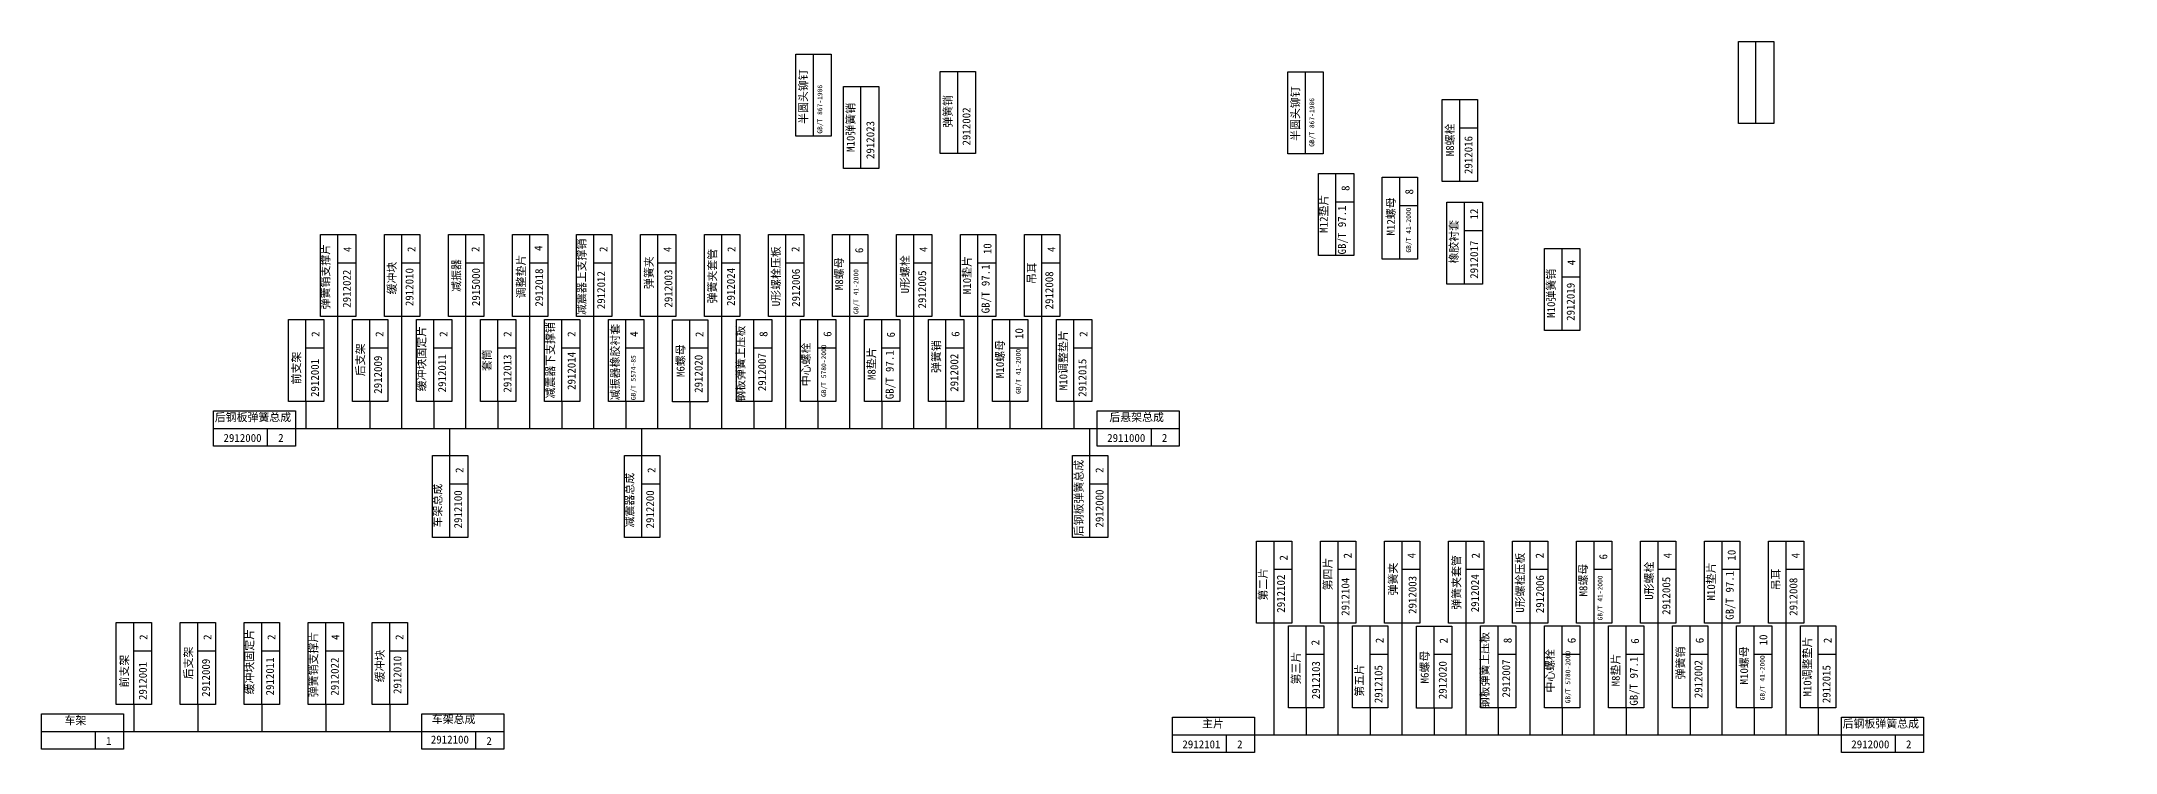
# Model space of a CAD drawing. Header units: millimetres. Extents: x -554 to 4047, y 1014 to 3284.
# Drawn here: x -554 to 94, y 1198 to 1421 of the extents above; entities that cross this region are included whole.
import ezdxf

# ---------------------------------------------------------------- set-up
doc = ezdxf.new("R2010")
doc.units = ezdxf.units.MM
for name, color, linetype in [('尺寸标注', 3, 'CONTINUOUS'), ('文字', 3, 'CONTINUOUS'), ('细实线', 3, 'CONTINUOUS')]:
    doc.layers.add(name, color=color, linetype=linetype)
doc.styles.get("Standard").update_dxf_attribs({"font": '', "height": 3.5})
doc.styles.get('Standard').set_extended_font_data('SimSun')

msp = doc.modelspace()

# ---------------------------------------------------------------- linework, layer by layer
at = {"layer": '细实线', "ltscale": 0.5}
for p, q in [((-18.01, 1394.92), (-18.01, 1420.5)), ((-312.5, 1390.93), (-312.5, 1416.5)), ((-267.39, 1385.51), (-267.39, 1411.08)), ((-158.79, 1385.44), (-158.79, 1411.01)), ((-297.69, 1380.85), (-297.69, 1406.42)), ((-110.53, 1376.73), (-110.53, 1402.31)), ((-110.51, 1393.49), (-104.99, 1393.49)), ((-149.25, 1353.63), (-149.25, 1379.2)), ((-129.32, 1352.52), (-129.32, 1378.09)), ((-149.23, 1370.38), (-143.71, 1370.38)), ((-129.3, 1369.27), (-123.78, 1369.27)), ((-109.05, 1344.7), (-109.05, 1370.27)), ((-109.03, 1361.45), (-103.51, 1361.45)), ((-78.54, 1330.16), (-78.54, 1355.73)), ((-78.52, 1346.91), (-73, 1346.91))]:
    msp.add_line(p, q, dxfattribs=at)
at = {"layer": '细实线', "color": 0, "ltscale": 0.5}
for p, q in [((-461.12, 1334.53), (-461.12, 1360.1)), ((-441.12, 1334.53), (-441.12, 1360.1)), ((-421.12, 1334.53), (-421.12, 1360.1)), ((-401.12, 1334.53), (-401.12, 1360.1)), ((-381.12, 1334.53), (-381.12, 1360.1)), ((-361.12, 1334.53), (-361.12, 1360.1)), ((-341.12, 1334.53), (-341.12, 1360.1)), ((-321.12, 1334.53), (-321.12, 1360.1)), ((-301.12, 1334.53), (-301.12, 1360.1)), ((-281.12, 1334.53), (-281.12, 1360.1)), ((-261.12, 1334.53), (-261.12, 1360.1)), ((-241.12, 1334.53), (-241.12, 1360.1)), ((-461.1, 1351.28), (-455.58, 1351.28)), ((-441.1, 1351.28), (-435.58, 1351.28)), ((-421.1, 1351.28), (-415.58, 1351.28)), ((-401.1, 1351.28), (-395.58, 1351.28)), ((-381.1, 1351.28), (-375.58, 1351.28)), ((-361.1, 1351.28), (-355.58, 1351.28)), ((-341.1, 1351.28), (-335.58, 1351.28)), ((-321.1, 1351.28), (-315.58, 1351.28)), ((-301.1, 1351.28), (-295.58, 1351.28)), ((-281.1, 1351.28), (-275.58, 1351.28)), ((-261.1, 1351.28), (-255.58, 1351.28)), ((-241.1, 1351.28), (-235.58, 1351.28)), ((-471.12, 1308.01), (-471.12, 1333.59)), ((-461.12, 1299.53), (-461.12, 1334.53)), ((-451.12, 1308.01), (-451.12, 1333.59)), ((-441.12, 1299.53), (-441.12, 1334.53)), ((-431.12, 1308.01), (-431.12, 1333.59)), ((-421.12, 1299.53), (-421.12, 1334.53)), ((-411.12, 1308.01), (-411.12, 1333.59)), ((-401.12, 1299.53), (-401.12, 1334.53)), ((-391.12, 1308.01), (-391.12, 1333.59)), ((-381.12, 1299.53), (-381.12, 1334.53)), ((-371.12, 1308.01), (-371.12, 1333.59)), ((-361.12, 1299.53), (-361.12, 1334.53)), ((-351.12, 1307.95), (-351.12, 1333.52)), ((-341.12, 1299.53), (-341.12, 1334.53)), ((-331.12, 1308.01), (-331.12, 1333.59)), ((-321.12, 1299.53), (-321.12, 1334.53)), ((-311.12, 1308.01), (-311.12, 1333.59)), ((-301.12, 1299.53), (-301.12, 1334.53)), ((-291.12, 1308.01), (-291.12, 1333.59)), ((-281.12, 1299.53), (-281.12, 1334.53)), ((-271.12, 1308.01), (-271.12, 1333.59)), ((-261.12, 1299.53), (-261.12, 1334.53)), ((-251.12, 1308.01), (-251.12, 1333.59)), ((-241.12, 1299.53), (-241.12, 1334.53)), ((-231.12, 1308.01), (-231.12, 1333.59)), ((-471.1, 1324.77), (-465.58, 1324.77)), ((-451.1, 1324.77), (-445.58, 1324.77)), ((-431.1, 1324.77), (-425.58, 1324.77)), ((-411.1, 1324.77), (-405.58, 1324.77)), ((-391.1, 1324.77), (-385.58, 1324.77)), ((-371.1, 1324.77), (-365.58, 1324.77)), ((-351.1, 1324.7), (-345.58, 1324.7)), ((-331.1, 1324.77), (-325.58, 1324.77)), ((-311.1, 1324.77), (-305.58, 1324.77)), ((-291.1, 1324.77), (-285.58, 1324.77)), ((-271.1, 1324.77), (-265.58, 1324.77)), ((-251.1, 1324.77), (-245.58, 1324.77)), ((-231.1, 1324.77), (-225.58, 1324.77)), ((-471.12, 1308.01), (-471.12, 1299.53)), ((-451.12, 1308.01), (-451.12, 1299.53)), ((-431.12, 1308.01), (-431.12, 1299.53)), ((-411.12, 1308.01), (-411.12, 1299.53)), ((-391.12, 1308.01), (-391.12, 1299.53)), ((-371.12, 1308.01), (-371.12, 1299.53)), ((-351.12, 1308.01), (-351.12, 1299.53)), ((-331.12, 1308.01), (-331.12, 1299.53)), ((-311.12, 1308.01), (-311.12, 1299.53)), ((-291.12, 1308.01), (-291.12, 1299.53)), ((-271.12, 1308.01), (-271.12, 1299.53)), ((-251.12, 1308.01), (-251.12, 1299.53)), ((-231.12, 1308.01), (-231.12, 1299.53)), ((-499.97, 1299.53), (-474.39, 1299.53)), ((-483.21, 1299.51), (-483.21, 1293.99)), ((-474.39, 1299.53), (-223.81, 1299.53)), ((-426.12, 1291.05), (-426.12, 1299.53)), ((-366.12, 1291.05), (-366.12, 1299.53)), ((-226.12, 1291.05), (-226.12, 1299.53)), ((-223.81, 1299.53), (-198.23, 1299.53)), ((-207.05, 1299.51), (-207.05, 1293.99)), ((-426.12, 1265.48), (-426.12, 1291.05)), ((-366.12, 1265.48), (-366.12, 1291.05)), ((-226.12, 1265.48), (-226.12, 1291.05)), ((-426.1, 1282.23), (-420.58, 1282.23)), ((-366.1, 1282.23), (-360.58, 1282.23)), ((-226.1, 1282.23), (-220.58, 1282.23)), ((-168.59, 1238.76), (-168.59, 1264.33)), ((-148.59, 1238.76), (-148.59, 1264.33)), ((-128.59, 1238.76), (-128.59, 1264.33)), ((-108.59, 1238.76), (-108.59, 1264.33)), ((-88.59, 1238.76), (-88.59, 1264.33)), ((-68.59, 1238.76), (-68.59, 1264.33)), ((-48.59, 1238.76), (-48.59, 1264.33)), ((-28.59, 1238.76), (-28.59, 1264.33)), ((-8.59, 1238.76), (-8.59, 1264.33)), ((-168.56, 1255.51), (-163.05, 1255.51)), ((-148.56, 1255.51), (-143.05, 1255.51)), ((-128.56, 1255.51), (-123.05, 1255.51)), ((-108.56, 1255.51), (-103.05, 1255.51)), ((-88.56, 1255.51), (-83.05, 1255.51)), ((-68.56, 1255.51), (-63.05, 1255.51)), ((-48.56, 1255.51), (-43.05, 1255.51)), ((-28.56, 1255.51), (-23.05, 1255.51)), ((-8.56, 1255.51), (-3.05, 1255.51)), ((-524.89, 1213.27), (-524.89, 1238.84)), ((-504.89, 1213.27), (-504.89, 1238.84)), ((-484.89, 1213.27), (-484.89, 1238.84)), ((-464.89, 1213.27), (-464.89, 1238.84)), ((-444.89, 1213.27), (-444.89, 1238.84)), ((-168.59, 1203.76), (-168.59, 1238.76)), ((-148.59, 1203.76), (-148.59, 1238.76)), ((-128.59, 1203.76), (-128.59, 1238.76)), ((-108.59, 1203.76), (-108.59, 1238.76)), ((-88.59, 1203.76), (-88.59, 1238.76)), ((-68.59, 1203.76), (-68.59, 1238.76)), ((-48.59, 1203.76), (-48.59, 1238.76)), ((-28.59, 1203.76), (-28.59, 1238.76)), ((-8.59, 1203.76), (-8.59, 1238.76)), ((-158.59, 1212.24), (-158.59, 1237.81)), ((-138.59, 1212.24), (-138.59, 1237.81)), ((-118.59, 1212.17), (-118.59, 1237.75)), ((-98.59, 1212.24), (-98.59, 1237.81)), ((-78.59, 1212.24), (-78.59, 1237.81)), ((-58.59, 1212.24), (-58.59, 1237.81)), ((-38.59, 1212.24), (-38.59, 1237.81)), ((-18.59, 1212.24), (-18.59, 1237.81)), ((1.41, 1212.24), (1.41, 1237.81)), ((-524.86, 1230.03), (-519.35, 1230.03)), ((-504.86, 1230.03), (-499.35, 1230.03)), ((-484.86, 1230.03), (-479.35, 1230.03)), ((-464.86, 1230.03), (-459.35, 1230.03)), ((-444.86, 1230.03), (-439.35, 1230.03)), ((-158.56, 1228.99), (-153.05, 1228.99)), ((-138.56, 1228.99), (-133.05, 1228.99)), ((-118.56, 1228.93), (-113.05, 1228.93)), ((-98.56, 1228.99), (-93.05, 1228.99)), ((-78.56, 1228.99), (-73.05, 1228.99)), ((-58.56, 1228.99), (-53.05, 1228.99)), ((-38.56, 1228.99), (-33.05, 1228.99)), ((-18.56, 1228.99), (-13.05, 1228.99)), ((1.44, 1228.99), (6.95, 1228.99)), ((-524.89, 1213.27), (-524.89, 1204.79)), ((-504.89, 1213.27), (-504.89, 1204.79)), ((-484.89, 1213.27), (-484.89, 1204.79)), ((-464.89, 1213.27), (-464.89, 1204.79)), ((-444.89, 1213.27), (-444.89, 1204.79)), ((-158.59, 1212.24), (-158.59, 1203.76)), ((-138.59, 1212.24), (-138.59, 1203.76)), ((-118.59, 1212.24), (-118.59, 1203.76)), ((-98.59, 1212.24), (-98.59, 1203.76)), ((-78.59, 1212.24), (-78.59, 1203.76)), ((-58.59, 1212.24), (-58.59, 1203.76)), ((-38.59, 1212.24), (-38.59, 1203.76)), ((-18.59, 1212.24), (-18.59, 1203.76)), ((1.41, 1212.24), (1.41, 1203.76)), ((-553.73, 1204.79), (-528.16, 1204.79)), ((-536.98, 1204.76), (-536.98, 1199.25)), ((-528.16, 1204.79), (-434.9, 1204.79)), ((-434.9, 1204.79), (-409.33, 1204.79)), ((-418.15, 1204.76), (-418.15, 1199.25)), ((-200.31, 1203.76), (-174.74, 1203.76)), ((-183.56, 1203.73), (-183.56, 1198.22)), ((-174.74, 1203.76), (8.73, 1203.76)), ((8.73, 1203.76), (34.3, 1203.76)), ((25.48, 1203.73), (25.48, 1198.22))]:
    msp.add_line(p, q, dxfattribs=at)
at = {"layer": '细实线', "ltscale": 0.5}
for points in [[(-23.51, 1394.88), (-23.51, 1420.5), (-12.47, 1420.5), (-12.47, 1394.88)], [(-318, 1390.89), (-318, 1416.51), (-306.96, 1416.51), (-306.96, 1390.89)], [(-272.89, 1385.47), (-272.89, 1411.09), (-261.85, 1411.09), (-261.85, 1385.47)], [(-164.3, 1385.39), (-164.3, 1411.02), (-153.26, 1411.02), (-153.26, 1385.39)], [(-303.19, 1380.8), (-303.19, 1406.42), (-292.15, 1406.42), (-292.15, 1380.8)], [(-116.04, 1376.69), (-116.04, 1402.31), (-105, 1402.31), (-105, 1376.69)], [(-154.76, 1353.58), (-154.76, 1379.21), (-143.72, 1379.21), (-143.72, 1353.58)], [(-134.83, 1352.47), (-134.83, 1378.1), (-123.79, 1378.1), (-123.79, 1352.47)], [(-114.56, 1344.65), (-114.56, 1370.27), (-103.51, 1370.27), (-103.51, 1344.65)], [(-84.05, 1330.11), (-84.05, 1355.74), (-73.01, 1355.74), (-73.01, 1330.11)]]:
    msp.add_lwpolyline(points, close=True, dxfattribs=at)
at = {"layer": '细实线', "color": 0, "ltscale": 0.5}
for points in [[(-466.62, 1334.49), (-466.62, 1360.11), (-455.58, 1360.11), (-455.58, 1334.49)], [(-446.62, 1334.49), (-446.62, 1360.11), (-435.58, 1360.11), (-435.58, 1334.49)], [(-426.62, 1334.49), (-426.62, 1360.11), (-415.58, 1360.11), (-415.58, 1334.49)], [(-406.62, 1334.49), (-406.62, 1360.11), (-395.58, 1360.11), (-395.58, 1334.49)], [(-386.62, 1334.49), (-386.62, 1360.11), (-375.58, 1360.11), (-375.58, 1334.49)], [(-366.62, 1334.49), (-366.62, 1360.11), (-355.58, 1360.11), (-355.58, 1334.49)], [(-346.62, 1334.49), (-346.62, 1360.11), (-335.58, 1360.11), (-335.58, 1334.49)], [(-326.62, 1334.49), (-326.62, 1360.11), (-315.58, 1360.11), (-315.58, 1334.49)], [(-306.62, 1334.49), (-306.62, 1360.11), (-295.58, 1360.11), (-295.58, 1334.49)], [(-286.62, 1334.49), (-286.62, 1360.11), (-275.58, 1360.11), (-275.58, 1334.49)], [(-266.62, 1334.49), (-266.62, 1360.11), (-255.58, 1360.11), (-255.58, 1334.49)], [(-246.62, 1334.49), (-246.62, 1360.11), (-235.58, 1360.11), (-235.58, 1334.49)], [(-476.62, 1307.97), (-476.62, 1333.59), (-465.58, 1333.59), (-465.58, 1307.97)], [(-456.62, 1307.97), (-456.62, 1333.59), (-445.58, 1333.59), (-445.58, 1307.97)], [(-436.62, 1307.97), (-436.62, 1333.59), (-425.58, 1333.59), (-425.58, 1307.97)], [(-416.62, 1307.97), (-416.62, 1333.59), (-405.58, 1333.59), (-405.58, 1307.97)], [(-396.62, 1307.97), (-396.62, 1333.59), (-385.58, 1333.59), (-385.58, 1307.97)], [(-376.62, 1307.97), (-376.62, 1333.59), (-365.58, 1333.59), (-365.58, 1307.97)], [(-356.62, 1307.9), (-356.62, 1333.53), (-345.58, 1333.53), (-345.58, 1307.9)], [(-336.62, 1307.97), (-336.62, 1333.59), (-325.58, 1333.59), (-325.58, 1307.97)], [(-316.62, 1307.97), (-316.62, 1333.59), (-305.58, 1333.59), (-305.58, 1307.97)], [(-296.62, 1307.97), (-296.62, 1333.59), (-285.58, 1333.59), (-285.58, 1307.97)], [(-276.62, 1307.97), (-276.62, 1333.59), (-265.58, 1333.59), (-265.58, 1307.97)], [(-256.62, 1307.97), (-256.62, 1333.59), (-245.58, 1333.59), (-245.58, 1307.97)], [(-236.62, 1307.97), (-236.62, 1333.59), (-225.58, 1333.59), (-225.58, 1307.97)], [(-500.01, 1305.03), (-474.39, 1305.03), (-474.39, 1293.99), (-500.01, 1293.99)], [(-223.85, 1305.03), (-198.23, 1305.03), (-198.23, 1293.99), (-223.85, 1293.99)], [(-431.62, 1265.43), (-431.62, 1291.05), (-420.58, 1291.05), (-420.58, 1265.43)], [(-371.62, 1265.43), (-371.62, 1291.05), (-360.58, 1291.05), (-360.58, 1265.43)], [(-231.62, 1265.43), (-231.62, 1291.05), (-220.58, 1291.05), (-220.58, 1265.43)], [(-174.09, 1238.71), (-174.09, 1264.34), (-163.05, 1264.34), (-163.05, 1238.71)], [(-154.09, 1238.71), (-154.09, 1264.34), (-143.05, 1264.34), (-143.05, 1238.71)], [(-134.09, 1238.71), (-134.09, 1264.34), (-123.05, 1264.34), (-123.05, 1238.71)], [(-114.09, 1238.71), (-114.09, 1264.34), (-103.05, 1264.34), (-103.05, 1238.71)], [(-94.09, 1238.71), (-94.09, 1264.34), (-83.05, 1264.34), (-83.05, 1238.71)], [(-74.09, 1238.71), (-74.09, 1264.34), (-63.05, 1264.34), (-63.05, 1238.71)], [(-54.09, 1238.71), (-54.09, 1264.34), (-43.05, 1264.34), (-43.05, 1238.71)], [(-34.09, 1238.71), (-34.09, 1264.34), (-23.05, 1264.34), (-23.05, 1238.71)], [(-14.09, 1238.71), (-14.09, 1264.34), (-3.05, 1264.34), (-3.05, 1238.71)], [(-530.39, 1213.23), (-530.39, 1238.85), (-519.35, 1238.85), (-519.35, 1213.23)], [(-510.39, 1213.23), (-510.39, 1238.85), (-499.35, 1238.85), (-499.35, 1213.23)], [(-490.39, 1213.23), (-490.39, 1238.85), (-479.35, 1238.85), (-479.35, 1213.23)], [(-470.39, 1213.23), (-470.39, 1238.85), (-459.35, 1238.85), (-459.35, 1213.23)], [(-450.39, 1213.23), (-450.39, 1238.85), (-439.35, 1238.85), (-439.35, 1213.23)], [(-164.09, 1212.19), (-164.09, 1237.82), (-153.05, 1237.82), (-153.05, 1212.19)], [(-144.09, 1212.19), (-144.09, 1237.82), (-133.05, 1237.82), (-133.05, 1212.19)], [(-124.09, 1212.13), (-124.09, 1237.75), (-113.05, 1237.75), (-113.05, 1212.13)], [(-104.09, 1212.19), (-104.09, 1237.82), (-93.05, 1237.82), (-93.05, 1212.19)], [(-84.09, 1212.19), (-84.09, 1237.82), (-73.05, 1237.82), (-73.05, 1212.19)], [(-64.09, 1212.19), (-64.09, 1237.82), (-53.05, 1237.82), (-53.05, 1212.19)], [(-44.09, 1212.19), (-44.09, 1237.82), (-33.05, 1237.82), (-33.05, 1212.19)], [(-24.09, 1212.19), (-24.09, 1237.82), (-13.05, 1237.82), (-13.05, 1212.19)], [(-4.09, 1212.19), (-4.09, 1237.82), (6.95, 1237.82), (6.95, 1212.19)], [(-553.78, 1210.29), (-528.15, 1210.29), (-528.15, 1199.25), (-553.78, 1199.25)], [(-434.95, 1210.29), (-409.33, 1210.29), (-409.33, 1199.25), (-434.95, 1199.25)], [(-200.36, 1209.26), (-174.74, 1209.26), (-174.74, 1198.22), (-200.36, 1198.22)], [(8.68, 1209.26), (34.31, 1209.26), (34.31, 1198.22), (8.68, 1198.22)]]:
    msp.add_lwpolyline(points, close=True, dxfattribs=at)

# ---------------------------------------------------------------- texts
at = {"layer": '尺寸标注', "attachment_point": 1, "rotation": 90}
for s, insert, char_height, width in [('{\\fSimSun|b0|i0|c134|p54;半圆头铆钉}', (-316.96, 1394.75), 2.5, 39.018), ('{\\fSimSun|b0|i0|c134|p54;GB/T 867-1986}', (-311.29, 1391.68), 1.5, 39.018), ('{\\fSimSun|b0|i0|c134|p54;M10弹簧销}', (-302.17, 1385.96), 2.5, 39.018), ('{\\fSimSun|b0|i0|c134|p54;半圆头铆钉}', (-163.18, 1389.43), 2.5, 39.018), ('{\\fSimSun|b0|i0|c134|p54;GB/T 867-1986}', (-157.55, 1387.56), 1.5, 39.018), ('{\\fSimSun|b0|i0|c134|p54;2912023}', (-296.02, 1383.75), 2.5, 39.018), ('{\\fSimSun|b0|i0|c134|p54;2912002}', (-265.99, 1387.98), 2.5, 14.1495), ('{\\fSimSun|b0|i0|c134|p54;M8螺栓}', (-114.89, 1384.64), 2.5, 39.018), ('{\\fSimSun|b0|i0|c134|p54;2912016}', (-109.11, 1379.05), 2.5, 39.018), ('{\\fSimSun|b0|i0|c134|p54;8}', (-147.54, 1373.78), 2.5, 3.19), ('{\\fSimSun|b0|i0|c134|p54;8}', (-127.61, 1372.67), 2.5, 3.19), ('{\\fSimSun|b0|i0|c134|p54;M12垫片}', (-154.34, 1360.7), 2.5, 39.018), ('{\\fSimSun|b0|i0|c134|p54;GB/T 97.1}', (-148.64, 1353.93), 2.5, 39.018), ('{\\fSimSun|b0|i0|c134|p54;M12螺母}', (-133.37, 1359.87), 2.5, 39.018), ('{\\fSimSun|b0|i0|c134|p54;12}', (-107.34, 1364.85), 2.5, 3.19), ('{\\fSimSun|b0|i0|c134|p54;GB/T 41-2000}', (-127.33, 1354.5), 1.5, 39.018), ('{\\fSimSun|b0|i0|c134|p54;橡胶衬套}', (-113.65, 1351.07), 2.5, 39.018), ('{\\fSimSun|b0|i0|c134|p54;2912017}', (-107.34, 1346.33), 2.5, 39.018), ('{\\fSimSun|b0|i0|c134|p54;M10弹簧销}', (-83.27, 1334.1), 2.5, 39.018), ('4', (-76.93, 1350.55), 2.5, 1.9323), ('{\\fSimSun|b0|i0|c134|p54;2912019}', (-77.17, 1333.16), 2.5, 39.018)]:
    msp.add_mtext(s, dxfattribs=dict(at, insert=insert, char_height=char_height, width=width))
at = {"layer": '尺寸标注', "color": 0, "attachment_point": 1, "rotation": 90}
for s, insert, char_height, width in [('{\\fSimSun|b0|i0|c134|p54;弹簧销支撑片}', (-466.26, 1336.77), 2.5, 39.018), ('{\\fSimSun|b0|i0|c134|p54;4}', (-459.41, 1354.68), 2.5, 3.19), ('{\\fSimSun|b0|i0|c134|p54;2}', (-439.41, 1354.68), 2.5, 3.19), ('{\\fSimSun|b0|i0|c134|p54;2}', (-419.41, 1354.68), 2.5, 3.19), ('4', (-399.76, 1355.01), 2.5, 1.9323), ('{\\fSimSun|b0|i0|c134|p54;减震器上支撑销}', (-386.23, 1335), 2.5, 39.018), ('{\\fSimSun|b0|i0|c134|p54;2}', (-379.41, 1354.68), 2.5, 3.19), ('{\\fSimSun|b0|i0|c134|p54;4}', (-359.41, 1354.68), 2.5, 3.19), ('{\\fSimSun|b0|i0|c134|p54;弹簧夹套管}', (-345.38, 1338.64), 2.5, 39.018), ('{\\fSimSun|b0|i0|c134|p54;2}', (-339.41, 1354.68), 2.5, 3.19), ('{\\fSimSun|b0|i0|c134|p54;U形螺栓压板}', (-325.5, 1337.72), 2.5, 39.018), ('{\\fSimSun|b0|i0|c134|p54;2}', (-319.41, 1354.68), 2.5, 3.19), ('6', (-299.5, 1354.34), 2.5, 1.9323), ('{\\fSimSun|b0|i0|c134|p54;4}', (-279.41, 1354.68), 2.5, 3.19), ('10', (-259.41, 1354.01), 2.5, 1.9323), ('{\\fSimSun|b0|i0|c134|p54;4}', (-239.41, 1354.68), 2.5, 3.19), ('{\\fSimSun|b0|i0|c134|p54;2912022}', (-459.62, 1337.26), 2.5, 39.018), ('{\\fSimSun|b0|i0|c134|p54;缓冲块}', (-445.52, 1341.43), 2.5, 14.1495), ('{\\fSimSun|b0|i0|c134|p54;2912010}', (-440.04, 1337.77), 2.5, 14.1495), ('{\\fSimSun|b0|i0|c134|p54;减振器}', (-425.37, 1342.21), 2.5, 39.018), ('{\\fSimSun|b0|i0|c134|p54;2915000}', (-419.26, 1337.78), 2.5, 39.018), ('{\\fSimSun|b0|i0|c134|p54;调整垫片}', (-405.15, 1340.2), 2.5, 39.018), ('{\\fSimSun|b0|i0|c134|p54;2912018}', (-399.52, 1337.62), 2.5, 39.018), ('{\\fSimSun|b0|i0|c134|p54;2912012}', (-380.15, 1336.82), 2.5, 39.018), ('{\\fSimSun|b0|i0|c134|p54;2912003}', (-359.13, 1337.31), 2.5, 14.1495), ('{\\fSimSun|b0|i0|c134|p54;2912024}', (-339.6, 1337.82), 2.5, 39.018), ('{\\fSimSun|b0|i0|c134|p54;2912006}', (-319.29, 1337.55), 2.5, 39.018), ('{\\fSimSun|b0|i0|c134|p54;M8螺母}', (-305.78, 1342.77), 2.5, 39.018), ('{\\fSimSun|b0|i0|c134|p54;U形螺栓}', (-285.19, 1341.73), 2.5, 39.018), ('{\\fSimSun|b0|i0|c134|p54;2912005}', (-279.82, 1337.03), 2.5, 39.018), ('{\\fSimSun|b0|i0|c134|p54;M10垫片}', (-265.82, 1341.5), 2.5, 39.018), ('{\\fSimSun|b0|i0|c134|p54;GB/T 97.1}', (-260.01, 1335.5), 2.5, 39.018), ('{\\fSimSun|b0|i0|c134|p54;吊耳}', (-245.59, 1344.66), 2.5, 39.018), ('{\\fSimSun|b0|i0|c134|p54;2912008}', (-240.11, 1336.74), 2.5, 39.018), ('{\\fSimSun|b0|i0|c134|p54;GB/T 41-2000}', (-300, 1335.27), 1.5, 39.018), ('{\\fSimSun|b0|i0|c134|p54;2}', (-469.41, 1328.17), 2.5, 3.19), ('{\\fSimSun|b0|i0|c134|p54;2}', (-449.41, 1328.17), 2.5, 3.19), ('{\\fSimSun|b0|i0|c134|p54;缓冲块固定片}', (-436.24, 1311.12), 2.5, 21.9781), ('{\\fSimSun|b0|i0|c134|p54;2}', (-429.41, 1328.17), 2.5, 3.19), ('{\\fSimSun|b0|i0|c134|p54;2}', (-409.41, 1328.17), 2.5, 3.19), ('{\\fSimSun|b0|i0|c134|p54;减震器下支撑销}', (-396.01, 1308.89), 2.5, 39.018), ('{\\fSimSun|b0|i0|c134|p54;2}', (-389.41, 1328.17), 2.5, 3.19), ('{\\fSimSun|b0|i0|c134|p54;减振器橡胶衬套}', (-375.76, 1308.36), 2.5, 39.018), ('4', (-369.85, 1328.17), 2.5, 10.0668), ('{\\fSimSun|b0|i0|c134|p54;2}', (-349.41, 1328.1), 2.5, 3.19), ('{\\fSimSun|b0|i0|c134|p54;钢板弹簧上压板}', (-336.55, 1307.83), 2.5, 39.018), ('{\\fSimSun|b0|i0|c134|p54;8}', (-329.41, 1328.17), 2.5, 3.19), ('{\\fSimSun|b0|i0|c134|p54;6}', (-309.41, 1328.17), 2.5, 3.19), ('6', (-289.6, 1327.98), 2.5, 1.9323), ('{\\fSimSun|b0|i0|c134|p54;6}', (-269.41, 1328.17), 2.5, 3.19), ('10', (-249.5, 1327.49), 2.5, 16.5343), ('{\\fSimSun|b0|i0|c134|p54;M10调整垫片}', (-235.73, 1311.47), 2.5, 39.018), ('{\\fSimSun|b0|i0|c134|p54;2}', (-229.41, 1328.17), 2.5, 3.19), ('{\\fSimSun|b0|i0|c134|p54;前支架}', (-475.37, 1313.29), 2.5, 14.1495), ('{\\fSimSun|b0|i0|c134|p54;后支架}', (-455.36, 1315.87), 2.5, 14.1495), ('{\\fSimSun|b0|i0|c134|p54;2912011}', (-429.85, 1310.81), 2.5, 39.018), ('{\\fSimSun|b0|i0|c134|p54;套筒}', (-415.82, 1317.44), 2.5, 39.018), ('{\\fSimSun|b0|i0|c134|p54;2912013}', (-409.43, 1310.74), 2.5, 39.018), ('{\\fSimSun|b0|i0|c134|p54;2912014}', (-389.39, 1311.57), 2.5, 39.018), ('{\\fSimSun|b0|i0|c134|p54;M6螺母}', (-355.33, 1315.6), 2.5, 39.018), ('{\\fSimSun|b0|i0|c134|p54;2912020}', (-349.7, 1310.66), 2.5, 39.018), ('{\\fSimSun|b0|i0|c134|p54;2912007}', (-329.86, 1311.18), 2.5, 39.018), ('{\\fSimSun|b0|i0|c134|p54;中心螺栓}', (-316.15, 1312.72), 2.5, 39.018), ('{\\fSimSun|b0|i0|c134|p54;GB/T 5780-2000}', (-310.07, 1309.36), 1.5, 39.018), ('{\\fSimSun|b0|i0|c134|p54;M8垫片}', (-295.62, 1314.66), 2.5, 39.018), ('{\\fSimSun|b0|i0|c134|p54;GB/T 97.1}', (-289.97, 1308.65), 2.5, 39.018), ('{\\fSimSun|b0|i0|c134|p54;2912002}', (-269.79, 1310.99), 2.5, 14.1495), ('{\\fSimSun|b0|i0|c134|p54;M10螺母}', (-255.5, 1315.27), 2.5, 39.018), ('{\\fSimSun|b0|i0|c134|p54;GB/T 41-2000}', (-249.29, 1310.31), 1.5, 39.018), ('{\\fSimSun|b0|i0|c134|p54;2912001}', (-469.59, 1309.37), 2.5, 14.1495), ('{\\fSimSun|b0|i0|c134|p54;2912009}', (-449.88, 1310.38), 2.5, 39.018), ('{\\fSimSun|b0|i0|c134|p54;GB/T 5574-85}', (-369.59, 1308.36), 1.5, 39.018), ('{\\fSimSun|b0|i0|c134|p54;2912015}', (-229.76, 1309.42), 2.5, 39.018), ('{\\fSimSun|b0|i0|c134|p54;2}', (-424.41, 1285.63), 2.5, 3.19), ('{\\fSimSun|b0|i0|c134|p54;减震器总成}', (-371.24, 1268.58), 2.5, 21.9781), ('{\\fSimSun|b0|i0|c134|p54;2}', (-364.41, 1285.63), 2.5, 3.19), ('{\\fSimSun|b0|i0|c134|p54;后钢板弹簧总成}', (-230.86, 1265.83), 2.5, 39.018), ('{\\fSimSun|b0|i0|c134|p54;2}', (-224.41, 1285.63), 2.5, 3.19), ('{\\fSimSun|b0|i0|c134|p54;车架总成}', (-431.24, 1268.58), 2.5, 21.9781), ('{\\fSimSun|b0|i0|c134|p54;2912100}', (-424.85, 1268.28), 2.5, 39.018), ('{\\fSimSun|b0|i0|c134|p54;2912200}', (-364.85, 1268.28), 2.5, 39.018), ('{\\fSimSun|b0|i0|c134|p54;2912000}', (-224.4, 1268.54), 2.5, 14.1495), ('2', (-166.87, 1258.23), 2.5, 1.9323), ('{\\fSimSun|b0|i0|c134|p54;第四片}', (-153.05, 1248.89), 2.5, 39.018), ('{\\fSimSun|b0|i0|c134|p54;2}', (-146.87, 1258.91), 2.5, 3.19), ('{\\fSimSun|b0|i0|c134|p54;4}', (-126.87, 1258.91), 2.5, 3.19), ('{\\fSimSun|b0|i0|c134|p54;弹簧夹套管}', (-112.84, 1242.87), 2.5, 39.018), ('{\\fSimSun|b0|i0|c134|p54;2}', (-106.87, 1258.91), 2.5, 3.19), ('{\\fSimSun|b0|i0|c134|p54;U形螺栓压板}', (-92.96, 1241.94), 2.5, 39.018), ('{\\fSimSun|b0|i0|c134|p54;2}', (-86.87, 1258.91), 2.5, 3.19), ('6', (-66.97, 1258.57), 2.5, 1.9323), ('{\\fSimSun|b0|i0|c134|p54;U形螺栓}', (-52.65, 1245.96), 2.5, 39.018), ('{\\fSimSun|b0|i0|c134|p54;4}', (-46.87, 1258.91), 2.5, 3.19), ('10', (-26.87, 1258.23), 2.5, 1.9323), ('{\\fSimSun|b0|i0|c134|p54;4}', (-6.87, 1258.91), 2.5, 3.19), ('{\\fSimSun|b0|i0|c134|p54;第二片}', (-173.28, 1245.73), 2.5, 39.018), ('{\\fSimSun|b0|i0|c134|p54;2912102}', (-167.7, 1241.93), 2.5, 39.018), ('{\\fSimSun|b0|i0|c134|p54;2912104}', (-147.57, 1240.97), 2.5, 39.018), ('{\\fSimSun|b0|i0|c134|p54;2912003}', (-126.6, 1241.54), 2.5, 14.1495), ('{\\fSimSun|b0|i0|c134|p54;2912024}', (-107.06, 1242.05), 2.5, 39.018), ('{\\fSimSun|b0|i0|c134|p54;2912006}', (-86.76, 1241.78), 2.5, 39.018), ('{\\fSimSun|b0|i0|c134|p54;M8螺母}', (-73.24, 1247), 2.5, 39.018), ('{\\fSimSun|b0|i0|c134|p54;GB/T 41-2000}', (-67.47, 1239.5), 1.5, 39.018), ('{\\fSimSun|b0|i0|c134|p54;2912005}', (-47.29, 1241.26), 2.5, 39.018), ('{\\fSimSun|b0|i0|c134|p54;M10垫片}', (-33.28, 1245.73), 2.5, 39.018), ('{\\fSimSun|b0|i0|c134|p54;GB/T 97.1}', (-27.47, 1239.72), 2.5, 39.018), ('{\\fSimSun|b0|i0|c134|p54;吊耳}', (-13.05, 1248.89), 2.5, 39.018), ('{\\fSimSun|b0|i0|c134|p54;2912008}', (-7.57, 1240.97), 2.5, 39.018), ('{\\fSimSun|b0|i0|c134|p54;2}', (-523.17, 1233.42), 2.5, 3.19), ('{\\fSimSun|b0|i0|c134|p54;2}', (-503.17, 1233.42), 2.5, 3.19), ('{\\fSimSun|b0|i0|c134|p54;缓冲块固定片}', (-490.01, 1216.38), 2.5, 21.9781), ('{\\fSimSun|b0|i0|c134|p54;2}', (-483.17, 1233.42), 2.5, 3.19), ('{\\fSimSun|b0|i0|c134|p54;弹簧销支撑片}', (-470.03, 1215.51), 2.5, 39.018), ('{\\fSimSun|b0|i0|c134|p54;4}', (-463.17, 1233.42), 2.5, 3.19), ('{\\fSimSun|b0|i0|c134|p54;2}', (-443.17, 1233.42), 2.5, 3.19), ('2', (-156.96, 1231.72), 2.5, 16.5343), ('{\\fSimSun|b0|i0|c134|p54;2}', (-136.87, 1232.39), 2.5, 3.19), ('{\\fSimSun|b0|i0|c134|p54;2}', (-116.87, 1232.33), 2.5, 3.19), ('{\\fSimSun|b0|i0|c134|p54;钢板弹簧上压板}', (-104.02, 1212.05), 2.5, 39.018), ('{\\fSimSun|b0|i0|c134|p54;8}', (-96.87, 1232.39), 2.5, 3.19), ('{\\fSimSun|b0|i0|c134|p54;6}', (-76.87, 1232.39), 2.5, 3.19), ('6', (-57.06, 1232.21), 2.5, 1.9323), ('{\\fSimSun|b0|i0|c134|p54;6}', (-36.87, 1232.39), 2.5, 3.19), ('10', (-16.96, 1231.72), 2.5, 16.5343), ('{\\fSimSun|b0|i0|c134|p54;M10调整垫片}', (-3.19, 1215.69), 2.5, 39.018), ('{\\fSimSun|b0|i0|c134|p54;2}', (3.13, 1232.39), 2.5, 3.19), ('{\\fSimSun|b0|i0|c134|p54;前支架}', (-529.14, 1218.55), 2.5, 14.1495), ('{\\fSimSun|b0|i0|c134|p54;2912001}', (-523.36, 1214.63), 2.5, 14.1495), ('{\\fSimSun|b0|i0|c134|p54;后支架}', (-509.13, 1221.12), 2.5, 14.1495), ('{\\fSimSun|b0|i0|c134|p54;2912009}', (-503.65, 1215.64), 2.5, 39.018), ('{\\fSimSun|b0|i0|c134|p54;2912011}', (-483.62, 1216.07), 2.5, 39.018), ('{\\fSimSun|b0|i0|c134|p54;2912022}', (-463.39, 1216), 2.5, 39.018), ('{\\fSimSun|b0|i0|c134|p54;缓冲块}', (-449.29, 1220.17), 2.5, 14.1495), ('{\\fSimSun|b0|i0|c134|p54;2912010}', (-443.81, 1216.52), 2.5, 14.1495), ('{\\fSimSun|b0|i0|c134|p54;第三片}', (-162.96, 1219.5), 2.5, 39.018), ('{\\fSimSun|b0|i0|c134|p54;2912103}', (-156.77, 1214.89), 2.5, 39.018), ('{\\fSimSun|b0|i0|c134|p54;第五片}', (-143.19, 1215.69), 2.5, 39.018), ('{\\fSimSun|b0|i0|c134|p54;2912105}', (-137.22, 1213.65), 2.5, 39.018), ('{\\fSimSun|b0|i0|c134|p54;M6螺母}', (-122.79, 1219.82), 2.5, 39.018), ('{\\fSimSun|b0|i0|c134|p54;2912020}', (-117.16, 1214.89), 2.5, 39.018), ('{\\fSimSun|b0|i0|c134|p54;2912007}', (-97.32, 1215.41), 2.5, 39.018), ('{\\fSimSun|b0|i0|c134|p54;中心螺栓}', (-83.62, 1216.94), 2.5, 39.018), ('{\\fSimSun|b0|i0|c134|p54;GB/T 5780-2000}', (-77.53, 1213.59), 1.5, 39.018), ('{\\fSimSun|b0|i0|c134|p54;M8垫片}', (-63.08, 1218.89), 2.5, 39.018), ('{\\fSimSun|b0|i0|c134|p54;GB/T 97.1}', (-57.43, 1212.87), 2.5, 39.018), ('{\\fSimSun|b0|i0|c134|p54;2912002}', (-37.25, 1215.22), 2.5, 14.1495), ('{\\fSimSun|b0|i0|c134|p54;M10螺母}', (-22.96, 1219.5), 2.5, 39.018), ('{\\fSimSun|b0|i0|c134|p54;GB/T 41-2000}', (-16.76, 1214.53), 1.5, 39.018), ('{\\fSimSun|b0|i0|c134|p54;2912015}', (2.78, 1213.65), 2.5, 39.018)]:
    msp.add_mtext(s, dxfattribs=dict(at, insert=insert, char_height=char_height, width=width))
at = {"layer": '尺寸标注', "color": 0, "char_height": 2.5, "attachment_point": 1}
for s, insert, width in [('{\\fSimSun|b0|i0|c134|p54;后钢板弹簧总成}', (-499.62, 1304.27), 39.018), ('{\\fSimSun|b0|i0|c134|p54;  后悬架总成}', (-223.46, 1304.27), 39.018), ('{\\fSimSun|b0|i0|c134|p54;2912000}', (-496.9, 1297.81), 14.1495), ('{\\fSimSun|b0|i0|c134|p54;2}', (-479.81, 1297.82), 3.19), ('{\\fSimSun|b0|i0|c134|p54;2911000}', (-220.74, 1297.81), 14.1495), ('{\\fSimSun|b0|i0|c134|p54;2}', (-203.65, 1297.82), 3.19), ('{\\fSimSun|b0|i0|c134|p54;    车架}', (-553.38, 1209.53), 39.018), ('{\\fSimSun|b0|i0|c134|p54;车架总成}', (-431.8, 1209.91), 21.9781), ('{\\fSimSun|b0|i0|c134|p54;主片}', (-191.1, 1208.5), 39.018), ('{\\fSimSun|b0|i0|c134|p54;后钢板弹簧总成}', (9.08, 1208.5), 39.018), ('{\\fSimSun|b0|i0|c134|p54;1}', (-533.58, 1203.08), 3.19), ('{\\fSimSun|b0|i0|c134|p54;2912100}', (-432.11, 1203.52), 39.018), ('{\\fSimSun|b0|i0|c134|p54;2}', (-414.75, 1203.08), 3.19), ('{\\fSimSun|b0|i0|c134|p54;2912101}', (-197.25, 1202.04), 14.1495), ('{\\fSimSun|b0|i0|c134|p54;2}', (-180.16, 1202.04), 3.19), ('{\\fSimSun|b0|i0|c134|p54;2912000}', (11.79, 1202.04), 14.1495), ('{\\fSimSun|b0|i0|c134|p54;2}', (28.88, 1202.04), 3.19)]:
    msp.add_mtext(s, dxfattribs=dict(at, insert=insert, width=width))
at = {"layer": '文字', "ltscale": 0.5, "insert": (94.36, 1412.45), "char_height": 2.5, "width": 597.6866, "attachment_point": 1}
msp.add_mtext('\\pt210,337.5;', dxfattribs=at)
at = {"layer": '细实线', "ltscale": 0.5, "insert": (-271.8, 1393.53), "char_height": 2.5, "attachment_point": 1, "rotation": 90}
msp.add_mtext_dynamic_manual_height_columns('弹簧销 ', width=16.1066, gutter_width=17.5, heights=[0], dxfattribs=at)
at = {"layer": '细实线', "color": 0, "ltscale": 0.5, "char_height": 2.5, "attachment_point": 1, "rotation": 90}
for s, width, insert in [('{\\fSimSun|b0|i0|c134|p54;弹簧夹}', 26.2716, (-365.19, 1343.13)), ('弹簧销 ', 16.1066, (-275.39, 1316.88)), ('{\\fSimSun|b0|i0|c134|p54;弹簧夹}', 26.2716, (-132.65, 1247.36)), ('弹簧销 ', 16.1066, (-42.85, 1221.1))]:
    msp.add_mtext_dynamic_manual_height_columns(s, width=width, gutter_width=17.5, heights=[0], dxfattribs=dict(at, insert=insert))

doc.saveas('drawing.dxf')
